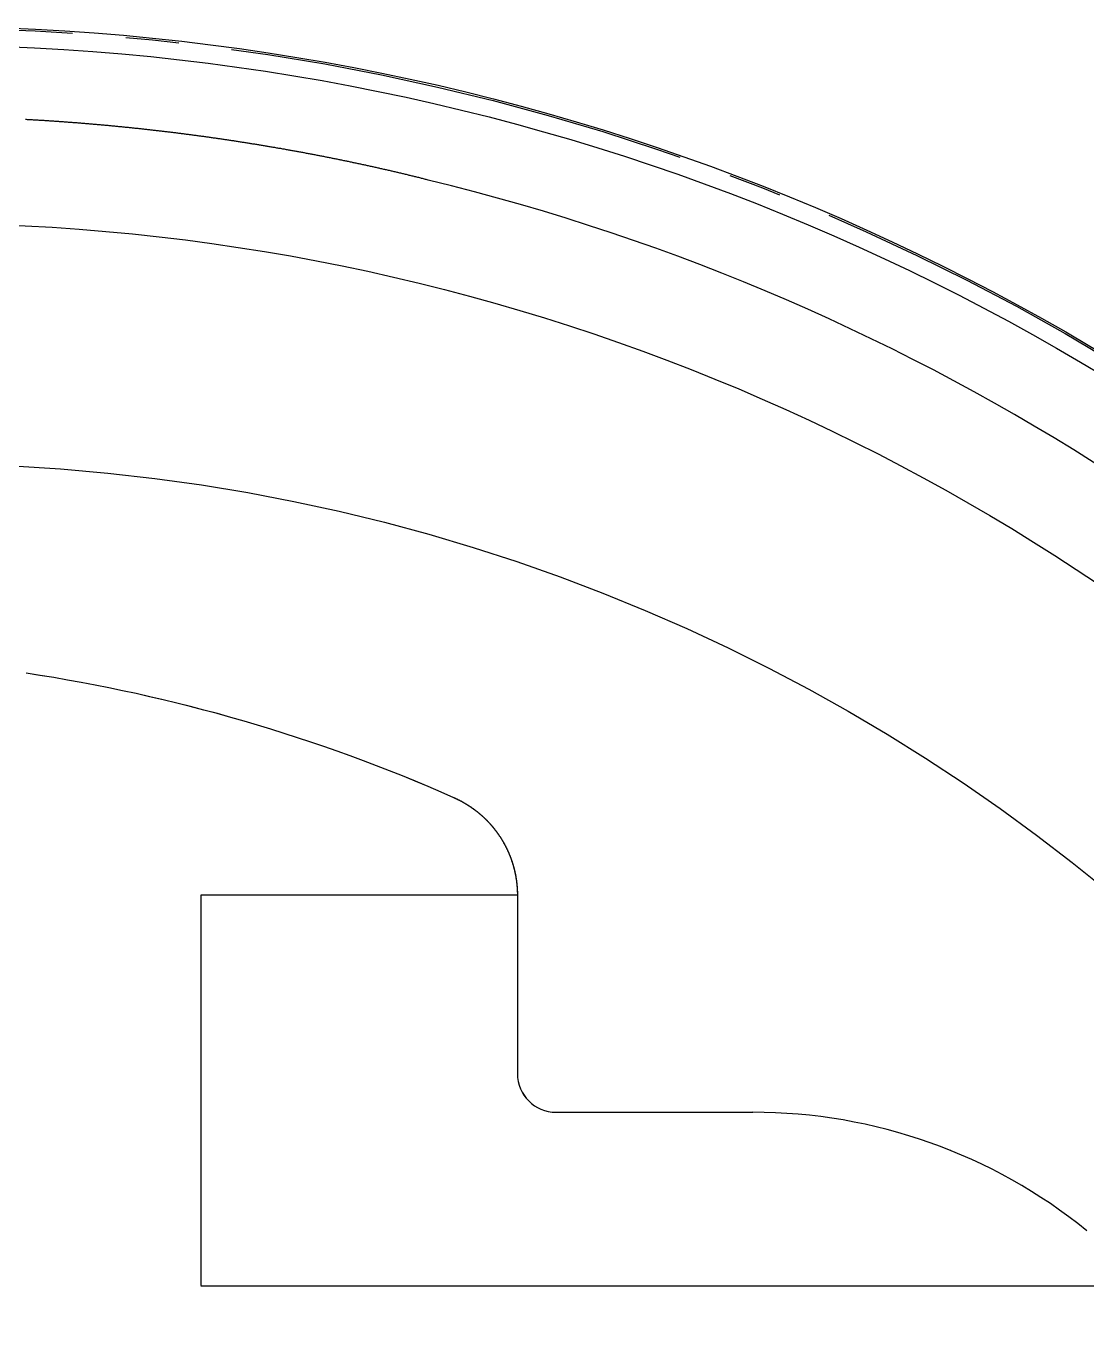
# Model space of a CAD drawing. Extents: x -24 to 358, y 41 to 259.
# Drawn here: x 87.99 to 117.85, y 222.59 to 259.44 of the extents above; entities that cross this region are included whole.
import ezdxf

# ---------------------------------------------------------------- set-up
doc = ezdxf.new("R2010")
doc.units = 0
doc.linetypes.add('CENTER', pattern=[17.5, 13, -1.5, 1.5, -1.5])
doc.layers.get('0').update_dxf_attribs({"linetype": 'CONTINUOUS'})
doc.layers.add('CENTER', color=1, linetype='CENTER')

msp = doc.modelspace()

# ---------------------------------------------------------------- linework, layer by layer
at = {"color": 7, "linetype": 'CONTINUOUS'}
for p, q in [((101.819, 234.973), (92.906, 234.973)), ((92.906, 234.973), (92.906, 223.973)), ((101.819, 234.973), (101.819, 229.943)), ((101.82, 234.973), (101.82, 229.943)), ((102.907, 228.856), (108.447, 228.856)), ((119.289, 223.96), (92.906, 223.96))]:
    msp.add_line(p, q, dxfattribs=at)
at = {"color": 7}
for points in [[(99.309, 255.11, 0), (99.282, 255.117, 0), (99.256, 255.123, 0), (99.229, 255.13, 0), (99.203, 255.137, 0), (99.176, 255.144, 0), (99.15, 255.15, 0), (99.123, 255.157, 0), (99.097, 255.164, 0), (99.07, 255.17, 0), (99.043, 255.177, 0), (99.017, 255.183, 0), (98.99, 255.19, 0), (98.964, 255.197, 0), (98.937, 255.203, 0), (98.91, 255.21, 0), (98.884, 255.216, 0), (98.857, 255.223, 0), (98.831, 255.229, 0), (98.804, 255.236, 0), (98.777, 255.242, 0), (98.751, 255.249, 0), (98.724, 255.255, 0), (98.698, 255.262, 0), (98.671, 255.268, 0), (98.644, 255.274, 0), (98.618, 255.281, 0), (98.591, 255.287, 0), (98.564, 255.293, 0), (98.538, 255.3, 0), (98.511, 255.306, 0), (98.484, 255.312, 0), (98.458, 255.319, 0), (98.431, 255.325, 0), (98.404, 255.331, 0), (98.378, 255.337, 0), (98.351, 255.344, 0), (98.324, 255.35, 0), (98.298, 255.356, 0), (98.271, 255.362, 0), (98.244, 255.369, 0), (98.218, 255.375, 0), (98.191, 255.381, 0), (98.164, 255.387, 0), (98.138, 255.393, 0), (98.111, 255.399, 0), (98.084, 255.405, 0), (98.058, 255.411, 0), (98.031, 255.418, 0), (98.004, 255.424, 0), (97.977, 255.43, 0), (97.951, 255.436, 0), (97.924, 255.442, 0), (97.897, 255.448, 0), (97.871, 255.454, 0), (97.844, 255.46, 0), (97.817, 255.466, 0), (97.79, 255.472, 0), (97.764, 255.478, 0), (97.737, 255.483, 0), (97.71, 255.489, 0), (97.683, 255.495, 0), (97.657, 255.501, 0), (97.63, 255.507, 0), (97.603, 255.513, 0), (97.576, 255.519, 0), (97.55, 255.525, 0), (97.523, 255.53, 0), (97.496, 255.536, 0), (97.469, 255.542, 0), (97.442, 255.548, 0), (97.416, 255.554, 0), (97.389, 255.559, 0), (97.362, 255.565, 0), (97.335, 255.571, 0), (97.309, 255.577, 0), (97.282, 255.582, 0), (97.255, 255.588, 0), (97.228, 255.594, 0), (97.201, 255.599, 0), (97.175, 255.605, 0), (97.148, 255.611, 0), (97.121, 255.616, 0), (97.094, 255.622, 0), (97.067, 255.628, 0), (97.041, 255.633, 0), (97.014, 255.639, 0), (96.987, 255.644, 0), (96.96, 255.65, 0), (96.933, 255.655, 0), (96.906, 255.661, 0), (96.88, 255.666, 0), (96.853, 255.672, 0), (96.826, 255.677, 0), (96.799, 255.683, 0), (96.772, 255.688, 0), (96.746, 255.694, 0), (96.719, 255.699, 0), (96.692, 255.705, 0), (96.665, 255.71, 0), (96.638, 255.716, 0), (96.611, 255.721, 0), (96.584, 255.726, 0), (96.558, 255.732, 0), (96.531, 255.737, 0), (96.504, 255.742, 0), (96.477, 255.748, 0), (96.45, 255.753, 0), (96.423, 255.758, 0), (96.396, 255.764, 0), (96.37, 255.769, 0), (96.343, 255.774, 0), (96.316, 255.779, 0), (96.289, 255.785, 0), (96.262, 255.79, 0), (96.235, 255.795, 0), (96.208, 255.8, 0), (96.181, 255.805, 0), (96.154, 255.811, 0), (96.127, 255.816, 0), (96.101, 255.821, 0), (96.074, 255.826, 0), (96.047, 255.831, 0), (96.02, 255.836, 0), (95.993, 255.841, 0), (95.966, 255.847, 0), (95.939, 255.852, 0), (95.912, 255.857, 0), (95.885, 255.862, 0), (95.858, 255.867, 0), (95.831, 255.872, 0), (95.805, 255.877, 0), (95.778, 255.882, 0), (95.751, 255.887, 0), (95.724, 255.892, 0), (95.697, 255.897, 0), (95.67, 255.902, 0), (95.643, 255.907, 0), (95.616, 255.912, 0), (95.589, 255.917, 0), (95.562, 255.921, 0), (95.535, 255.926, 0), (95.508, 255.931, 0), (95.481, 255.936, 0), (95.454, 255.941, 0), (95.427, 255.946, 0), (95.4, 255.951, 0), (95.373, 255.955, 0), (95.346, 255.96, 0), (95.319, 255.965, 0), (95.293, 255.97, 0), (95.266, 255.975, 0), (95.239, 255.979, 0), (95.212, 255.984, 0), (95.185, 255.989, 0), (95.158, 255.994, 0), (95.131, 255.998, 0), (95.104, 256.003, 0), (95.077, 256.008, 0), (95.05, 256.012, 0), (95.023, 256.017, 0), (94.996, 256.022, 0), (94.969, 256.026, 0), (94.942, 256.031, 0), (94.915, 256.036, 0), (94.888, 256.04, 0), (94.861, 256.045, 0), (94.834, 256.049, 0), (94.807, 256.054, 0), (94.78, 256.058, 0), (94.753, 256.063, 0), (94.726, 256.067, 0), (94.699, 256.072, 0), (94.672, 256.076, 0), (94.645, 256.081, 0), (94.618, 256.085, 0), (94.591, 256.09, 0), (94.564, 256.094, 0), (94.537, 256.099, 0), (94.509, 256.103, 0), (94.482, 256.108, 0), (94.455, 256.112, 0), (94.428, 256.116, 0), (94.401, 256.121, 0), (94.374, 256.125, 0), (94.347, 256.13, 0), (94.32, 256.134, 0), (94.293, 256.138, 0), (94.266, 256.142, 0), (94.239, 256.147, 0), (94.212, 256.151, 0), (94.185, 256.155, 0), (94.158, 256.16, 0), (94.131, 256.164, 0), (94.104, 256.168, 0), (94.077, 256.172, 0), (94.05, 256.177, 0), (94.023, 256.181, 0), (93.996, 256.185, 0), (93.968, 256.189, 0), (93.941, 256.193, 0), (93.914, 256.197, 0), (93.887, 256.202, 0), (93.86, 256.206, 0), (93.833, 256.21, 0), (93.806, 256.214, 0), (93.779, 256.218, 0), (93.752, 256.222, 0), (93.725, 256.226, 0), (93.698, 256.23, 0), (93.671, 256.234, 0), (93.643, 256.238, 0), (93.616, 256.242, 0), (93.589, 256.246, 0), (93.562, 256.25, 0), (93.535, 256.254, 0), (93.508, 256.258, 0), (93.481, 256.262, 0), (93.454, 256.266, 0), (93.427, 256.27, 0), (93.4, 256.274, 0), (93.373, 256.278, 0), (93.345, 256.282, 0), (93.318, 256.286, 0), (93.291, 256.29, 0), (93.264, 256.294, 0), (93.237, 256.297, 0), (93.21, 256.301, 0), (93.183, 256.305, 0), (93.155, 256.309, 0), (93.128, 256.313, 0), (93.101, 256.317, 0), (93.074, 256.32, 0), (93.047, 256.324, 0), (93.02, 256.328, 0), (92.993, 256.332, 0), (92.966, 256.335, 0), (92.939, 256.339, 0), (92.911, 256.343, 0), (92.884, 256.346, 0), (92.857, 256.35, 0), (92.83, 256.354, 0), (92.803, 256.357, 0), (92.776, 256.361, 0), (92.749, 256.365, 0), (92.721, 256.368, 0), (92.694, 256.372, 0), (92.667, 256.376, 0), (92.64, 256.379, 0), (92.613, 256.383, 0), (92.585, 256.386, 0), (92.558, 256.39, 0), (92.531, 256.393, 0), (92.504, 256.397, 0), (92.477, 256.4, 0), (92.45, 256.404, 0), (92.423, 256.407, 0), (92.395, 256.411, 0), (92.368, 256.414, 0), (92.341, 256.418, 0), (92.314, 256.421, 0), (92.287, 256.425, 0), (92.26, 256.428, 0), (92.232, 256.431, 0), (92.205, 256.435, 0), (92.178, 256.438, 0), (92.151, 256.442, 0), (92.124, 256.445, 0), (92.096, 256.448, 0), (92.069, 256.452, 0), (92.042, 256.455, 0), (92.015, 256.458, 0), (91.988, 256.461, 0), (91.96, 256.465, 0), (91.933, 256.468, 0), (91.906, 256.471, 0), (91.879, 256.474, 0), (91.852, 256.478, 0), (91.825, 256.481, 0), (91.797, 256.484, 0), (91.77, 256.487, 0), (91.743, 256.491, 0), (91.716, 256.494, 0), (91.689, 256.497, 0), (91.661, 256.5, 0), (91.634, 256.503, 0), (91.607, 256.506, 0), (91.58, 256.509, 0), (91.552, 256.512, 0), (91.525, 256.516, 0), (91.498, 256.519, 0), (91.471, 256.522, 0), (91.444, 256.525, 0), (91.416, 256.528, 0), (91.389, 256.531, 0), (91.362, 256.534, 0), (91.335, 256.537, 0), (91.307, 256.54, 0), (91.28, 256.543, 0), (91.253, 256.546, 0), (91.226, 256.549, 0), (91.198, 256.552, 0), (91.171, 256.555, 0), (91.144, 256.557, 0), (91.117, 256.56, 0), (91.09, 256.563, 0), (91.062, 256.566, 0), (91.035, 256.569, 0), (91.008, 256.572, 0), (90.981, 256.575, 0), (90.953, 256.578, 0), (90.926, 256.58, 0), (90.899, 256.583, 0), (90.872, 256.586, 0), (90.844, 256.589, 0), (90.817, 256.591, 0), (90.79, 256.594, 0), (90.763, 256.597, 0), (90.735, 256.6, 0), (90.708, 256.602, 0), (90.681, 256.605, 0), (90.654, 256.608, 0), (90.626, 256.611, 0), (90.599, 256.613, 0), (90.572, 256.616, 0), (90.545, 256.619, 0), (90.517, 256.621, 0), (90.49, 256.624, 0), (90.463, 256.626, 0), (90.436, 256.629, 0), (90.408, 256.632, 0), (90.381, 256.634, 0), (90.354, 256.637, 0), (90.326, 256.639, 0), (90.299, 256.642, 0), (90.272, 256.644, 0), (90.245, 256.647, 0), (90.217, 256.649, 0), (90.19, 256.652, 0), (90.163, 256.654, 0), (90.135, 256.657, 0), (90.108, 256.659, 0), (90.081, 256.662, 0), (90.054, 256.664, 0), (90.026, 256.667, 0), (89.999, 256.669, 0), (89.972, 256.671, 0), (89.945, 256.674, 0), (89.917, 256.676, 0), (89.89, 256.678, 0), (89.863, 256.681, 0), (89.835, 256.683, 0), (89.808, 256.685, 0), (89.781, 256.688, 0), (89.754, 256.69, 0), (89.726, 256.692, 0), (89.699, 256.695, 0), (89.672, 256.697, 0), (89.644, 256.699, 0), (89.617, 256.701, 0), (89.59, 256.704, 0), (89.562, 256.706, 0), (89.535, 256.708, 0), (89.508, 256.71, 0), (89.481, 256.712, 0), (89.453, 256.714, 0), (89.426, 256.717, 0), (89.399, 256.719, 0), (89.371, 256.721, 0), (89.344, 256.723, 0), (89.317, 256.725, 0), (89.289, 256.727, 0), (89.262, 256.729, 0), (89.235, 256.731, 0), (89.207, 256.733, 0), (89.18, 256.735, 0), (89.153, 256.737, 0), (89.125, 256.74, 0), (89.098, 256.742, 0), (89.071, 256.744, 0), (89.043, 256.745, 0), (89.016, 256.747, 0), (88.989, 256.749, 0), (88.962, 256.751, 0), (88.934, 256.753, 0), (88.907, 256.755, 0), (88.88, 256.757, 0), (88.852, 256.759, 0), (88.825, 256.761, 0), (88.798, 256.763, 0), (88.77, 256.765, 0), (88.743, 256.766, 0), (88.716, 256.768, 0), (88.688, 256.77, 0), (88.661, 256.772, 0), (88.634, 256.774, 0), (88.606, 256.776, 0), (88.579, 256.777, 0), (88.552, 256.779, 0), (88.524, 256.781, 0), (88.497, 256.783, 0), (88.47, 256.784, 0), (88.442, 256.786, 0), (88.415, 256.788, 0), (88.388, 256.789, 0), (88.36, 256.791, 0), (88.333, 256.793, 0), (88.306, 256.794, 0), (88.278, 256.796, 0), (88.251, 256.798, 0), (88.224, 256.799, 0), (88.196, 256.801, 0), (88.169, 256.802, 0), (88.141, 256.804, 0), (88.114, 256.806, 0), (88.087, 256.807, 0), (88.06, 256.809, 0), (88.032, 256.81, 0), (88.005, 256.812, 0), (87.977, 256.813, 0)], [(100.032, 237.716, 0), (100.04, 237.713, 0), (100.048, 237.709, 0), (100.056, 237.705, 0), (100.065, 237.702, 0), (100.073, 237.698, 0), (100.081, 237.694, 0), (100.089, 237.69, 0), (100.097, 237.686, 0), (100.106, 237.683, 0), (100.114, 237.679, 0), (100.122, 237.675, 0), (100.13, 237.671, 0), (100.138, 237.667, 0), (100.146, 237.663, 0), (100.154, 237.659, 0), (100.163, 237.655, 0), (100.171, 237.651, 0), (100.179, 237.647, 0), (100.187, 237.643, 0), (100.195, 237.638, 0), (100.203, 237.634, 0), (100.211, 237.63, 0), (100.219, 237.626, 0), (100.227, 237.622, 0), (100.235, 237.617, 0), (100.243, 237.613, 0), (100.251, 237.609, 0), (100.259, 237.604, 0), (100.267, 237.6, 0), (100.275, 237.596, 0), (100.282, 237.591, 0), (100.29, 237.587, 0), (100.298, 237.582, 0), (100.306, 237.578, 0), (100.314, 237.573, 0), (100.322, 237.569, 0), (100.33, 237.564, 0), (100.337, 237.56, 0), (100.345, 237.555, 0), (100.353, 237.551, 0), (100.361, 237.546, 0), (100.368, 237.541, 0), (100.376, 237.537, 0), (100.384, 237.532, 0), (100.392, 237.527, 0), (100.399, 237.522, 0), (100.407, 237.518, 0), (100.415, 237.513, 0), (100.422, 237.508, 0), (100.43, 237.503, 0), (100.438, 237.498, 0), (100.445, 237.493, 0), (100.453, 237.489, 0), (100.46, 237.484, 0), (100.468, 237.479, 0), (100.475, 237.474, 0), (100.483, 237.469, 0), (100.49, 237.464, 0), (100.498, 237.459, 0), (100.505, 237.454, 0), (100.513, 237.448, 0), (100.52, 237.443, 0), (100.528, 237.438, 0), (100.535, 237.433, 0), (100.543, 237.428, 0), (100.55, 237.423, 0), (100.557, 237.417, 0), (100.565, 237.412, 0), (100.572, 237.407, 0), (100.579, 237.402, 0), (100.587, 237.396, 0), (100.594, 237.391, 0), (100.601, 237.386, 0), (100.609, 237.38, 0), (100.616, 237.375, 0), (100.623, 237.369, 0), (100.63, 237.364, 0), (100.638, 237.358, 0), (100.645, 237.353, 0), (100.652, 237.347, 0), (100.659, 237.342, 0), (100.666, 237.336, 0), (100.673, 237.331, 0), (100.68, 237.325, 0), (100.687, 237.32, 0), (100.695, 237.314, 0), (100.702, 237.308, 0), (100.709, 237.303, 0), (100.716, 237.297, 0), (100.723, 237.291, 0), (100.73, 237.285, 0), (100.737, 237.28, 0), (100.744, 237.274, 0), (100.75, 237.268, 0), (100.757, 237.262, 0), (100.764, 237.256, 0), (100.771, 237.25, 0), (100.778, 237.245, 0), (100.785, 237.239, 0), (100.792, 237.233, 0), (100.798, 237.227, 0), (100.805, 237.221, 0), (100.812, 237.215, 0), (100.819, 237.209, 0), (100.825, 237.203, 0), (100.832, 237.197, 0), (100.839, 237.191, 0), (100.846, 237.184, 0), (100.852, 237.178, 0), (100.859, 237.172, 0), (100.865, 237.166, 0), (100.872, 237.16, 0), (100.879, 237.154, 0), (100.885, 237.147, 0), (100.892, 237.141, 0), (100.898, 237.135, 0), (100.905, 237.129, 0), (100.911, 237.122, 0), (100.918, 237.116, 0), (100.924, 237.11, 0), (100.931, 237.103, 0), (100.937, 237.097, 0), (100.943, 237.091, 0), (100.95, 237.084, 0), (100.956, 237.078, 0), (100.963, 237.071, 0), (100.969, 237.065, 0), (100.975, 237.058, 0), (100.981, 237.052, 0), (100.988, 237.045, 0), (100.994, 237.039, 0), (101, 237.032, 0), (101.006, 237.026, 0), (101.013, 237.019, 0), (101.019, 237.012, 0), (101.025, 237.006, 0), (101.031, 236.999, 0), (101.037, 236.992, 0), (101.043, 236.986, 0), (101.049, 236.979, 0), (101.055, 236.972, 0), (101.061, 236.965, 0), (101.067, 236.959, 0), (101.073, 236.952, 0), (101.079, 236.945, 0), (101.085, 236.938, 0), (101.091, 236.931, 0), (101.097, 236.925, 0), (101.103, 236.918, 0), (101.109, 236.911, 0), (101.114, 236.904, 0), (101.12, 236.897, 0), (101.126, 236.89, 0), (101.132, 236.883, 0), (101.138, 236.876, 0), (101.143, 236.869, 0), (101.149, 236.862, 0), (101.155, 236.855, 0), (101.16, 236.848, 0), (101.166, 236.841, 0), (101.172, 236.834, 0), (101.177, 236.827, 0), (101.183, 236.82, 0), (101.188, 236.813, 0), (101.194, 236.805, 0), (101.199, 236.798, 0), (101.205, 236.791, 0), (101.21, 236.784, 0), (101.216, 236.777, 0), (101.221, 236.769, 0), (101.227, 236.762, 0), (101.232, 236.755, 0), (101.237, 236.748, 0), (101.243, 236.74, 0), (101.248, 236.733, 0), (101.253, 236.726, 0), (101.259, 236.718, 0), (101.264, 236.711, 0), (101.269, 236.704, 0), (101.274, 236.696, 0), (101.279, 236.689, 0), (101.285, 236.681, 0), (101.29, 236.674, 0), (101.295, 236.666, 0), (101.3, 236.659, 0), (101.305, 236.651, 0), (101.31, 236.644, 0), (101.315, 236.636, 0), (101.32, 236.629, 0), (101.325, 236.621, 0), (101.33, 236.614, 0), (101.335, 236.606, 0), (101.34, 236.599, 0), (101.345, 236.591, 0), (101.35, 236.583, 0), (101.355, 236.576, 0), (101.359, 236.568, 0), (101.364, 236.56, 0), (101.369, 236.553, 0), (101.374, 236.545, 0), (101.378, 236.537, 0), (101.383, 236.53, 0), (101.388, 236.522, 0), (101.392, 236.514, 0), (101.397, 236.506, 0), (101.402, 236.499, 0), (101.406, 236.491, 0), (101.411, 236.483, 0), (101.415, 236.475, 0), (101.42, 236.467, 0), (101.424, 236.459, 0), (101.429, 236.452, 0), (101.433, 236.444, 0), (101.438, 236.436, 0), (101.442, 236.428, 0), (101.446, 236.42, 0), (101.451, 236.412, 0), (101.455, 236.404, 0), (101.459, 236.396, 0), (101.464, 236.388, 0), (101.468, 236.38, 0), (101.472, 236.372, 0), (101.476, 236.364, 0), (101.481, 236.356, 0), (101.485, 236.348, 0), (101.489, 236.34, 0), (101.493, 236.332, 0), (101.497, 236.324, 0), (101.501, 236.316, 0), (101.505, 236.308, 0), (101.509, 236.3, 0), (101.513, 236.292, 0), (101.517, 236.284, 0), (101.521, 236.275, 0), (101.525, 236.267, 0), (101.529, 236.259, 0), (101.533, 236.251, 0), (101.537, 236.243, 0), (101.54, 236.235, 0), (101.544, 236.226, 0), (101.548, 236.218, 0), (101.552, 236.21, 0), (101.555, 236.202, 0), (101.559, 236.193, 0), (101.563, 236.185, 0), (101.566, 236.177, 0), (101.57, 236.169, 0), (101.574, 236.16, 0), (101.577, 236.152, 0), (101.581, 236.144, 0), (101.584, 236.135, 0), (101.588, 236.127, 0), (101.591, 236.119, 0), (101.595, 236.11, 0), (101.598, 236.102, 0), (101.601, 236.093, 0), (101.605, 236.085, 0), (101.608, 236.077, 0), (101.612, 236.068, 0), (101.615, 236.06, 0), (101.618, 236.051, 0), (101.621, 236.043, 0), (101.625, 236.035, 0), (101.628, 236.026, 0), (101.631, 236.018, 0), (101.634, 236.009, 0), (101.637, 236.001, 0), (101.64, 235.992, 0), (101.643, 235.984, 0), (101.646, 235.975, 0), (101.649, 235.967, 0), (101.652, 235.958, 0), (101.655, 235.949, 0), (101.658, 235.941, 0), (101.661, 235.932, 0), (101.664, 235.924, 0), (101.667, 235.915, 0), (101.67, 235.907, 0), (101.672, 235.898, 0), (101.675, 235.889, 0), (101.678, 235.881, 0), (101.681, 235.872, 0), (101.683, 235.864, 0), (101.686, 235.855, 0), (101.689, 235.846, 0), (101.691, 235.838, 0), (101.694, 235.829, 0), (101.696, 235.82, 0), (101.699, 235.812, 0), (101.702, 235.803, 0), (101.704, 235.794, 0), (101.706, 235.786, 0), (101.709, 235.777, 0), (101.711, 235.768, 0), (101.714, 235.759, 0), (101.716, 235.751, 0), (101.718, 235.742, 0), (101.721, 235.733, 0), (101.723, 235.724, 0), (101.725, 235.716, 0), (101.727, 235.707, 0), (101.73, 235.698, 0), (101.732, 235.689, 0), (101.734, 235.681, 0), (101.736, 235.672, 0), (101.738, 235.663, 0), (101.74, 235.654, 0), (101.742, 235.645, 0), (101.744, 235.637, 0), (101.746, 235.628, 0), (101.748, 235.619, 0), (101.75, 235.61, 0), (101.752, 235.601, 0), (101.754, 235.592, 0), (101.756, 235.584, 0), (101.758, 235.575, 0), (101.759, 235.566, 0), (101.761, 235.557, 0), (101.763, 235.548, 0), (101.765, 235.539, 0), (101.766, 235.53, 0), (101.768, 235.521, 0), (101.77, 235.513, 0), (101.771, 235.504, 0), (101.773, 235.495, 0), (101.774, 235.486, 0), (101.776, 235.477, 0), (101.778, 235.468, 0), (101.779, 235.459, 0), (101.78, 235.45, 0), (101.782, 235.441, 0), (101.783, 235.432, 0), (101.785, 235.423, 0), (101.786, 235.414, 0), (101.787, 235.405, 0), (101.789, 235.396, 0), (101.79, 235.388, 0), (101.791, 235.379, 0), (101.792, 235.37, 0), (101.793, 235.361, 0), (101.795, 235.352, 0), (101.796, 235.343, 0), (101.797, 235.334, 0), (101.798, 235.325, 0), (101.799, 235.316, 0), (101.8, 235.307, 0), (101.801, 235.298, 0), (101.802, 235.289, 0), (101.803, 235.28, 0), (101.804, 235.271, 0), (101.805, 235.262, 0), (101.806, 235.253, 0), (101.806, 235.244, 0), (101.807, 235.235, 0), (101.808, 235.226, 0), (101.809, 235.217, 0), (101.809, 235.208, 0), (101.81, 235.199, 0), (101.811, 235.19, 0), (101.811, 235.181, 0), (101.812, 235.172, 0), (101.813, 235.163, 0), (101.813, 235.154, 0), (101.814, 235.145, 0), (101.814, 235.136, 0), (101.815, 235.127, 0), (101.815, 235.117, 0), (101.816, 235.108, 0), (101.816, 235.099, 0), (101.816, 235.09, 0), (101.817, 235.081, 0), (101.817, 235.072, 0), (101.817, 235.063, 0), (101.818, 235.054, 0), (101.818, 235.045, 0), (101.818, 235.036, 0), (101.818, 235.027, 0), (101.818, 235.018, 0), (101.818, 235.009, 0), (101.819, 235, 0), (101.819, 234.991, 0), (101.819, 234.982, 0), (101.819, 234.973, 0)], [(100.033, 237.716, 0), (100.041, 237.713, 0), (100.049, 237.709, 0), (100.058, 237.705, 0), (100.066, 237.702, 0), (100.074, 237.698, 0), (100.082, 237.694, 0), (100.09, 237.69, 0), (100.099, 237.686, 0), (100.107, 237.683, 0), (100.115, 237.679, 0), (100.123, 237.675, 0), (100.131, 237.671, 0), (100.139, 237.667, 0), (100.147, 237.663, 0), (100.156, 237.659, 0), (100.164, 237.655, 0), (100.172, 237.651, 0), (100.18, 237.647, 0), (100.188, 237.643, 0), (100.196, 237.638, 0), (100.204, 237.634, 0), (100.212, 237.63, 0), (100.22, 237.626, 0), (100.228, 237.622, 0), (100.236, 237.617, 0), (100.244, 237.613, 0), (100.252, 237.609, 0), (100.26, 237.604, 0), (100.268, 237.6, 0), (100.276, 237.596, 0), (100.284, 237.591, 0), (100.291, 237.587, 0), (100.299, 237.582, 0), (100.307, 237.578, 0), (100.315, 237.573, 0), (100.323, 237.569, 0), (100.331, 237.564, 0), (100.338, 237.56, 0), (100.346, 237.555, 0), (100.354, 237.551, 0), (100.362, 237.546, 0), (100.37, 237.541, 0), (100.377, 237.537, 0), (100.385, 237.532, 0), (100.393, 237.527, 0), (100.4, 237.522, 0), (100.408, 237.518, 0), (100.416, 237.513, 0), (100.423, 237.508, 0), (100.431, 237.503, 0), (100.439, 237.498, 0), (100.446, 237.493, 0), (100.454, 237.489, 0), (100.461, 237.484, 0), (100.469, 237.479, 0), (100.477, 237.474, 0), (100.484, 237.469, 0), (100.492, 237.464, 0), (100.499, 237.459, 0), (100.507, 237.454, 0), (100.514, 237.448, 0), (100.522, 237.443, 0), (100.529, 237.438, 0), (100.536, 237.433, 0), (100.544, 237.428, 0), (100.551, 237.423, 0), (100.559, 237.417, 0), (100.566, 237.412, 0), (100.573, 237.407, 0), (100.581, 237.402, 0), (100.588, 237.396, 0), (100.595, 237.391, 0), (100.602, 237.386, 0), (100.61, 237.38, 0), (100.617, 237.375, 0), (100.624, 237.369, 0), (100.631, 237.364, 0), (100.639, 237.358, 0), (100.646, 237.353, 0), (100.653, 237.347, 0), (100.66, 237.342, 0), (100.667, 237.336, 0), (100.674, 237.331, 0), (100.681, 237.325, 0), (100.689, 237.32, 0), (100.696, 237.314, 0), (100.703, 237.308, 0), (100.71, 237.303, 0), (100.717, 237.297, 0), (100.724, 237.291, 0), (100.731, 237.285, 0), (100.738, 237.28, 0), (100.745, 237.274, 0), (100.752, 237.268, 0), (100.758, 237.262, 0), (100.765, 237.256, 0), (100.772, 237.25, 0), (100.779, 237.245, 0), (100.786, 237.239, 0), (100.793, 237.233, 0), (100.8, 237.227, 0), (100.806, 237.221, 0), (100.813, 237.215, 0), (100.82, 237.209, 0), (100.827, 237.203, 0), (100.833, 237.197, 0), (100.84, 237.191, 0), (100.847, 237.184, 0), (100.853, 237.178, 0), (100.86, 237.172, 0), (100.867, 237.166, 0), (100.873, 237.16, 0), (100.88, 237.154, 0), (100.886, 237.147, 0), (100.893, 237.141, 0), (100.899, 237.135, 0), (100.906, 237.129, 0), (100.912, 237.122, 0), (100.919, 237.116, 0), (100.925, 237.11, 0), (100.932, 237.103, 0), (100.938, 237.097, 0), (100.945, 237.091, 0), (100.951, 237.084, 0), (100.957, 237.078, 0), (100.964, 237.071, 0), (100.97, 237.065, 0), (100.976, 237.058, 0), (100.983, 237.052, 0), (100.989, 237.045, 0), (100.995, 237.039, 0), (101.001, 237.032, 0), (101.007, 237.026, 0), (101.014, 237.019, 0), (101.02, 237.012, 0), (101.026, 237.006, 0), (101.032, 236.999, 0), (101.038, 236.992, 0), (101.044, 236.986, 0), (101.05, 236.979, 0), (101.056, 236.972, 0), (101.062, 236.965, 0), (101.068, 236.959, 0), (101.074, 236.952, 0), (101.08, 236.945, 0), (101.086, 236.938, 0), (101.092, 236.931, 0), (101.098, 236.925, 0), (101.104, 236.918, 0), (101.11, 236.911, 0), (101.116, 236.904, 0), (101.121, 236.897, 0), (101.127, 236.89, 0), (101.133, 236.883, 0), (101.139, 236.876, 0), (101.144, 236.869, 0), (101.15, 236.862, 0), (101.156, 236.855, 0), (101.161, 236.848, 0), (101.167, 236.841, 0), (101.173, 236.834, 0), (101.178, 236.827, 0), (101.184, 236.82, 0), (101.189, 236.813, 0), (101.195, 236.805, 0), (101.2, 236.798, 0), (101.206, 236.791, 0), (101.211, 236.784, 0), (101.217, 236.777, 0), (101.222, 236.769, 0), (101.228, 236.762, 0), (101.233, 236.755, 0), (101.238, 236.748, 0), (101.244, 236.74, 0), (101.249, 236.733, 0), (101.254, 236.726, 0), (101.26, 236.718, 0), (101.265, 236.711, 0), (101.27, 236.704, 0), (101.275, 236.696, 0), (101.281, 236.689, 0), (101.286, 236.681, 0), (101.291, 236.674, 0), (101.296, 236.666, 0), (101.301, 236.659, 0), (101.306, 236.651, 0), (101.311, 236.644, 0), (101.316, 236.636, 0), (101.321, 236.629, 0), (101.326, 236.621, 0), (101.331, 236.614, 0), (101.336, 236.606, 0), (101.341, 236.599, 0), (101.346, 236.591, 0), (101.351, 236.583, 0), (101.356, 236.576, 0), (101.36, 236.568, 0), (101.365, 236.56, 0), (101.37, 236.553, 0), (101.375, 236.545, 0), (101.379, 236.537, 0), (101.384, 236.53, 0), (101.389, 236.522, 0), (101.394, 236.514, 0), (101.398, 236.506, 0), (101.403, 236.499, 0), (101.407, 236.491, 0), (101.412, 236.483, 0), (101.416, 236.475, 0), (101.421, 236.467, 0), (101.425, 236.459, 0), (101.43, 236.452, 0), (101.434, 236.444, 0), (101.439, 236.436, 0), (101.443, 236.428, 0), (101.448, 236.42, 0), (101.452, 236.412, 0), (101.456, 236.404, 0), (101.461, 236.396, 0), (101.465, 236.388, 0), (101.469, 236.38, 0), (101.473, 236.372, 0), (101.478, 236.364, 0), (101.482, 236.356, 0), (101.486, 236.348, 0), (101.49, 236.34, 0), (101.494, 236.332, 0), (101.498, 236.324, 0), (101.502, 236.316, 0), (101.506, 236.308, 0), (101.51, 236.3, 0), (101.514, 236.292, 0), (101.518, 236.284, 0), (101.522, 236.275, 0), (101.526, 236.267, 0), (101.53, 236.259, 0), (101.534, 236.251, 0), (101.538, 236.243, 0), (101.542, 236.235, 0), (101.545, 236.226, 0), (101.549, 236.218, 0), (101.553, 236.21, 0), (101.557, 236.202, 0), (101.56, 236.193, 0), (101.564, 236.185, 0), (101.568, 236.177, 0), (101.571, 236.169, 0), (101.575, 236.16, 0), (101.578, 236.152, 0), (101.582, 236.144, 0), (101.585, 236.135, 0), (101.589, 236.127, 0), (101.592, 236.119, 0), (101.596, 236.11, 0), (101.599, 236.102, 0), (101.603, 236.093, 0), (101.606, 236.085, 0), (101.609, 236.077, 0), (101.613, 236.068, 0), (101.616, 236.06, 0), (101.619, 236.051, 0), (101.622, 236.043, 0), (101.626, 236.035, 0), (101.629, 236.026, 0), (101.632, 236.018, 0), (101.635, 236.009, 0), (101.638, 236.001, 0), (101.641, 235.992, 0), (101.644, 235.984, 0), (101.647, 235.975, 0), (101.65, 235.967, 0), (101.653, 235.958, 0), (101.656, 235.949, 0), (101.659, 235.941, 0), (101.662, 235.932, 0), (101.665, 235.924, 0), (101.668, 235.915, 0), (101.671, 235.907, 0), (101.674, 235.898, 0), (101.676, 235.889, 0), (101.679, 235.881, 0), (101.682, 235.872, 0), (101.684, 235.864, 0), (101.687, 235.855, 0), (101.69, 235.846, 0), (101.692, 235.838, 0), (101.695, 235.829, 0), (101.698, 235.82, 0), (101.7, 235.812, 0), (101.703, 235.803, 0), (101.705, 235.794, 0), (101.708, 235.786, 0), (101.71, 235.777, 0), (101.712, 235.768, 0), (101.715, 235.759, 0), (101.717, 235.751, 0), (101.72, 235.742, 0), (101.722, 235.733, 0), (101.724, 235.724, 0), (101.726, 235.716, 0), (101.729, 235.707, 0), (101.731, 235.698, 0), (101.733, 235.689, 0), (101.735, 235.681, 0), (101.737, 235.672, 0), (101.739, 235.663, 0), (101.741, 235.654, 0), (101.743, 235.645, 0), (101.745, 235.637, 0), (101.747, 235.628, 0), (101.749, 235.619, 0), (101.751, 235.61, 0), (101.753, 235.601, 0), (101.755, 235.592, 0), (101.757, 235.584, 0), (101.759, 235.575, 0), (101.761, 235.566, 0), (101.762, 235.557, 0), (101.764, 235.548, 0), (101.766, 235.539, 0), (101.768, 235.53, 0), (101.769, 235.521, 0), (101.771, 235.513, 0), (101.772, 235.504, 0), (101.774, 235.495, 0), (101.776, 235.486, 0), (101.777, 235.477, 0), (101.779, 235.468, 0), (101.78, 235.459, 0), (101.782, 235.45, 0), (101.783, 235.441, 0), (101.784, 235.432, 0), (101.786, 235.423, 0), (101.787, 235.414, 0), (101.788, 235.405, 0), (101.79, 235.396, 0), (101.791, 235.388, 0), (101.792, 235.379, 0), (101.793, 235.37, 0), (101.795, 235.361, 0), (101.796, 235.352, 0), (101.797, 235.343, 0), (101.798, 235.334, 0), (101.799, 235.325, 0), (101.8, 235.316, 0), (101.801, 235.307, 0), (101.802, 235.298, 0), (101.803, 235.289, 0), (101.804, 235.28, 0), (101.805, 235.271, 0), (101.806, 235.262, 0), (101.807, 235.253, 0), (101.808, 235.244, 0), (101.808, 235.235, 0), (101.809, 235.226, 0), (101.81, 235.217, 0), (101.811, 235.208, 0), (101.811, 235.199, 0), (101.812, 235.19, 0), (101.813, 235.181, 0), (101.813, 235.172, 0), (101.814, 235.163, 0), (101.814, 235.154, 0), (101.815, 235.145, 0), (101.815, 235.136, 0), (101.816, 235.127, 0), (101.816, 235.117, 0), (101.817, 235.108, 0), (101.817, 235.099, 0), (101.817, 235.09, 0), (101.818, 235.081, 0), (101.818, 235.072, 0), (101.818, 235.063, 0), (101.819, 235.054, 0), (101.819, 235.045, 0), (101.819, 235.036, 0), (101.819, 235.027, 0), (101.819, 235.018, 0), (101.82, 235.009, 0), (101.82, 235, 0), (101.82, 234.991, 0), (101.82, 234.982, 0), (101.82, 234.973, 0)]]:
    msp.add_polyline3d(points, dxfattribs=at)
at = {"color": 7, "linetype": 'CONTINUOUS'}
for centre, radius in [((84.906, 194.443), 65), ((84.907, 194.443), 64.475), ((84.906, 194.443), 59.457), ((84.907, 194.443), 52.688)]:
    msp.add_circle(centre, radius, dxfattribs=at)
for centre, radius, start, end in [((84.583, 194.443), 62.428, 283.64418, 76.35581), ((80.906, 194.443), 47.311, 66.1552, 81.3871), ((80.907, 194.443), 47.311, 66.1552, 81.3871), ((102.906, 229.943), 1.087, 180, 270), ((102.907, 229.943), 1.087, 180, 270), ((108.447, 213.943), 14.913, 50.9186, 90), ((108.446, 213.943), 14.913, 68.0534, 68.0893)]:
    msp.add_arc(centre, radius, start, end, dxfattribs=at)
at = {"layer": 'CENTER', "color": 1, "linetype": 'CENTER'}
msp.add_circle((84.906, 194.443), 64.95, dxfattribs=at)

doc.saveas('drawing.dxf')
